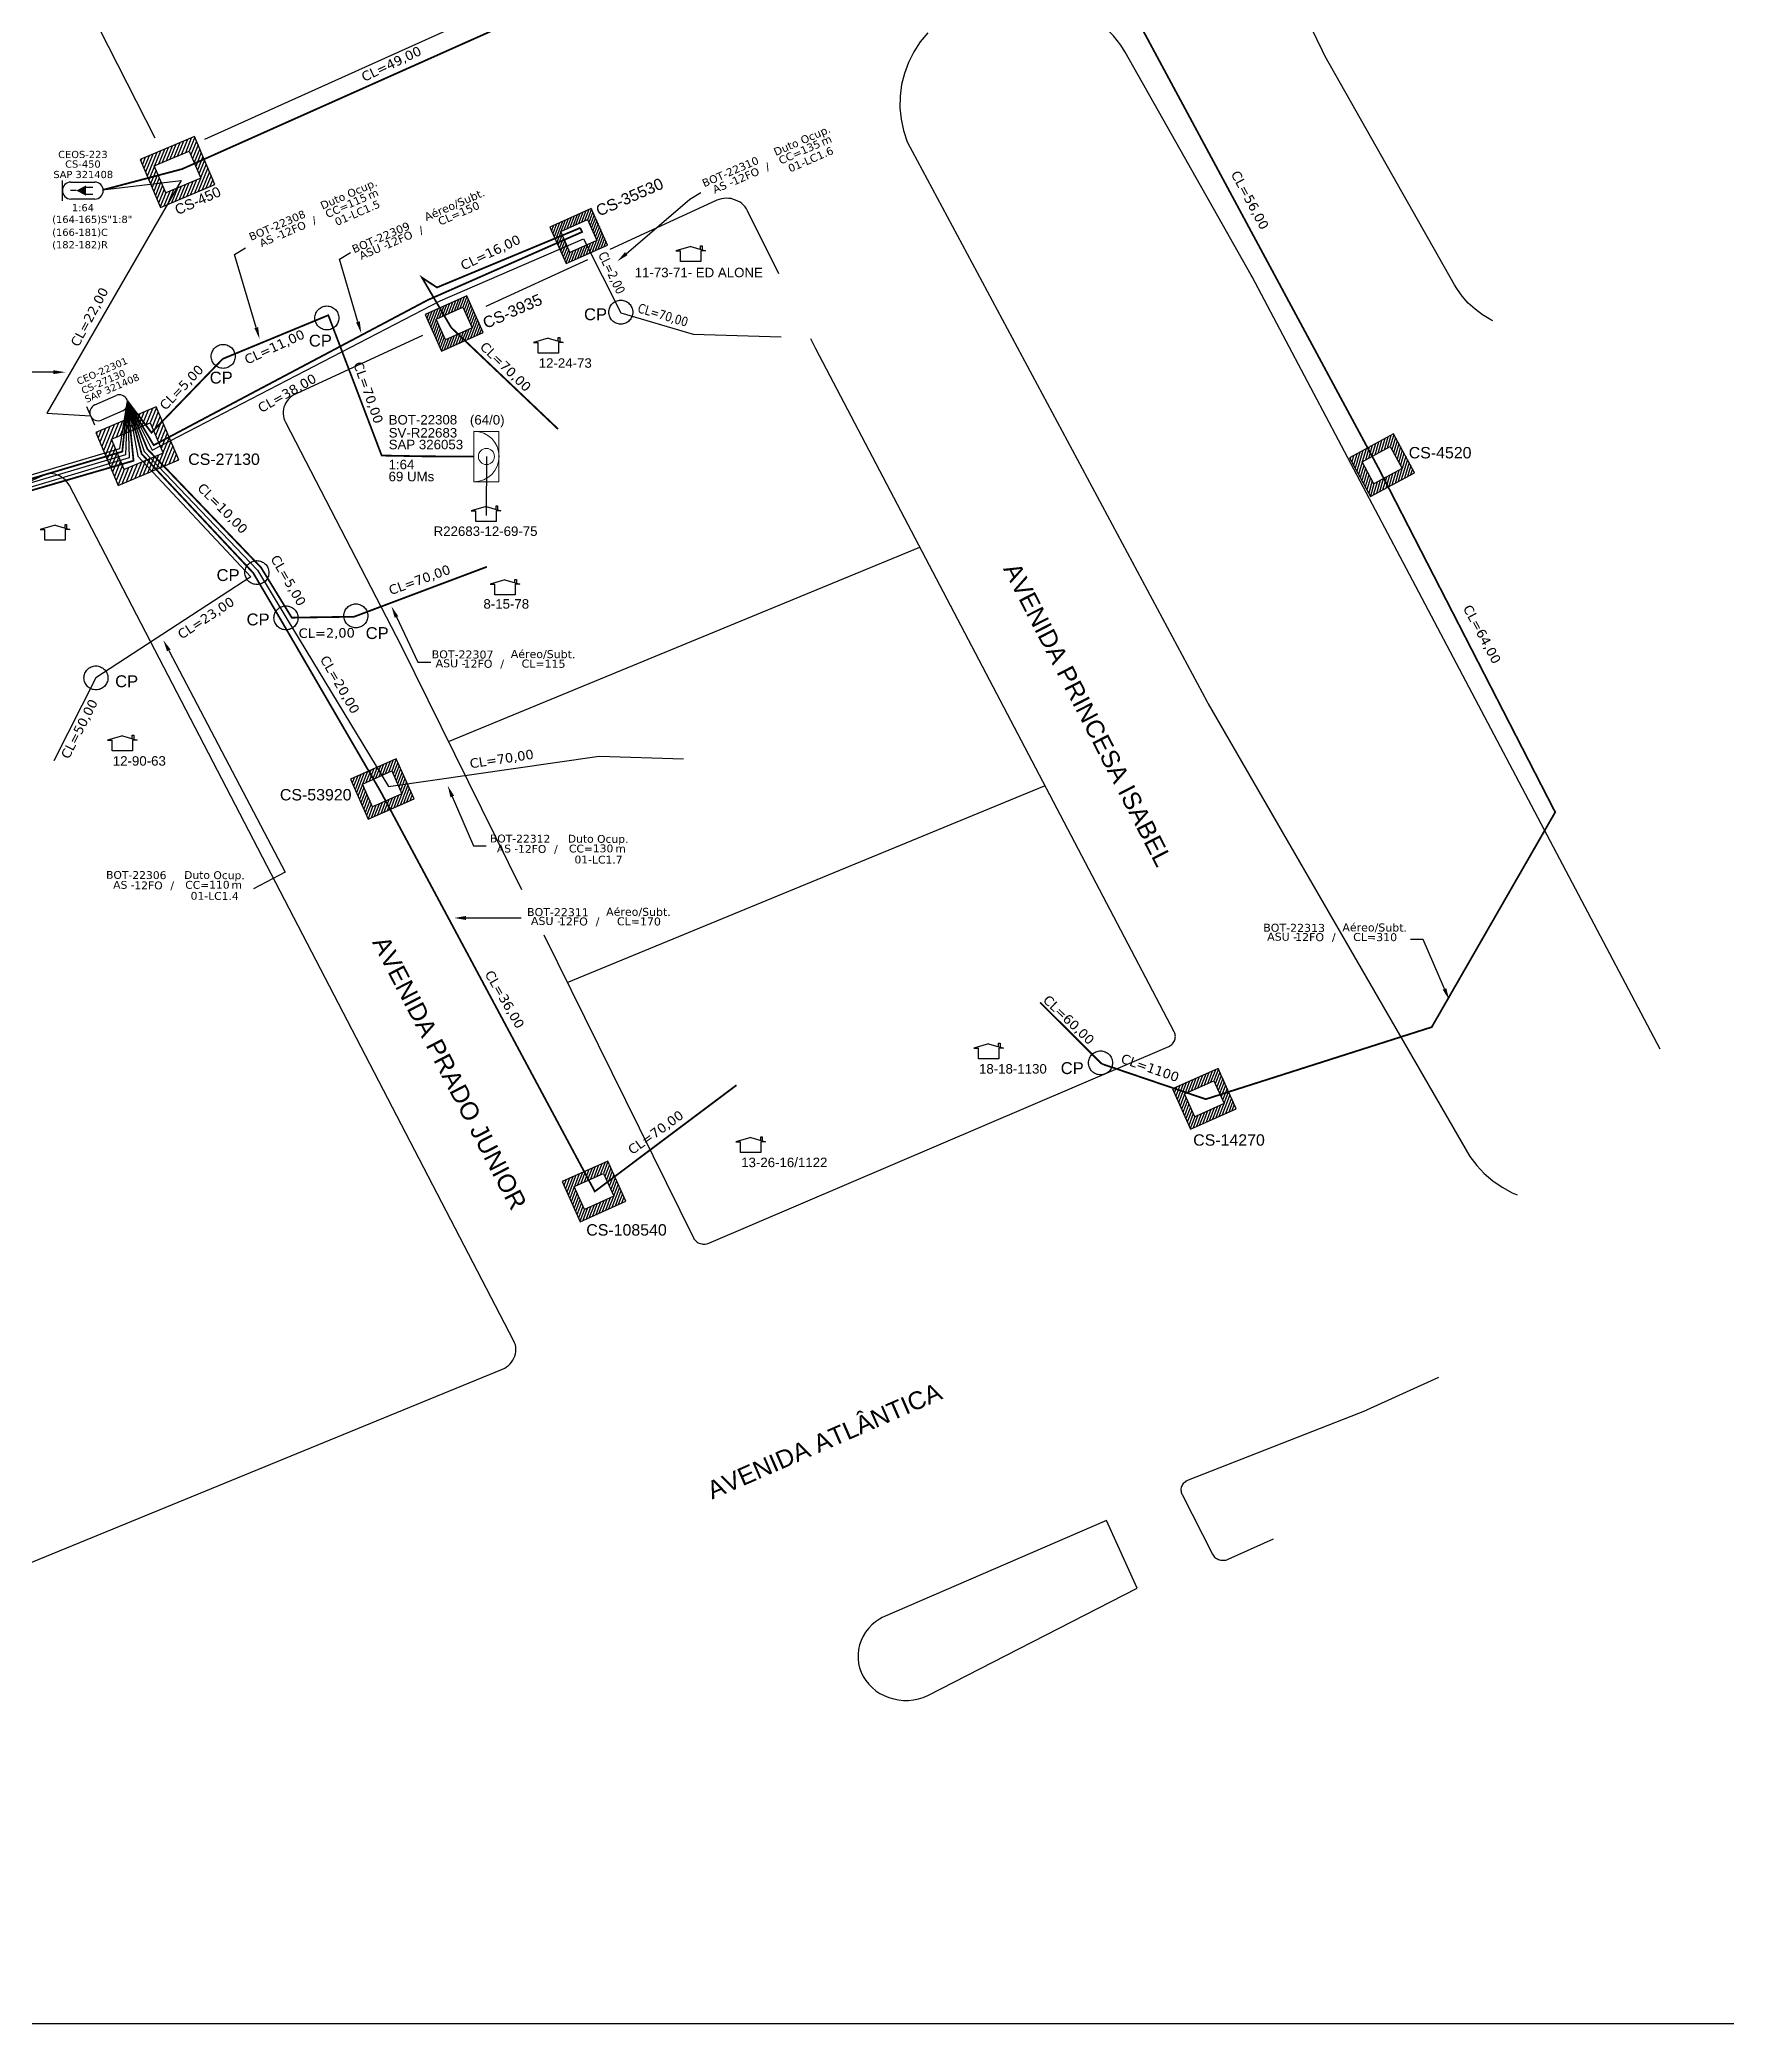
# Model space of a CAD drawing. Header units: millimetres. Extents: x 10187 to 11026, y 960 to 1554.
# Drawn here: x 10623.4 to 10765.6, y 960.2 to 1127.5 of the extents above; entities that cross this region are included whole.
import ezdxf
from ezdxf import colors
from ezdxf.entities.mleader import LeaderData, LeaderLine
from ezdxf.enums import TextEntityAlignment as Align
from ezdxf.math import Vec2, Vec3

# ---------------------------------------------------------------- set-up
doc = ezdxf.new("R2010")
doc.units = ezdxf.units.MM
doc.linetypes.add('PHANTOM2', pattern=[1.25, 0.625, -0.125, 0.125, -0.125, 0.125, -0.125])
for name, color, linetype in [('10.0-Cartográfico', 252, 'Continuous'), ('10.1-Caixas Subterrâneas', 5, 'Continuous'), ('20.4-CEOS', 1, 'Continuous'), ('20.5-CEO', 1, 'Continuous'), ('CAP_A_INSTALAR', 1, 'Continuous'), ('CELULAS_GPON', 7, 'Continuous'), ('label_cabos', 7, 'Continuous'), ('Legenda', 1, 'Continuous'), ('LOGRADOURO', 5, 'Continuous'), ('surveys', 7, 'Continuous'), ('surveys legendas', 7, 'Continuous')]:
    doc.layers.add(name, color=color, linetype=linetype)
doc.layers.add("20.0-LEGENDA DOS CDO'S", color=1, linetype='Continuous', lineweight=0)
doc.layers.add('20.1-CDO_INTERIOR', color=1, linetype='Continuous', lineweight=0)
doc.layers.add('EXTRA', color=50, linetype='Continuous', plot=False)
doc.styles.add('ARIAL', font='arial.ttf')
doc.styles.add('siredit', font='verdana.ttf')
doc.styles.get("Standard").update_dxf_attribs({"font": 'arial.ttf'})
doc.linetypes.add('FENCELINE1', pattern='A,0.25,-0.1,[133,ltypeshp.shx,S=0.1,R=0,X=-0.1,Y=0],-0.1,1', length=1.45)

# ---------------------------------------------------------------- blocks, each defined once
blk = doc.blocks.new('SURVEY_SURVEY')
for p, q in [((0.00000036, 0.00001493), (-0.00000355, 0.00001379)), ((-0.00000355, 0.00001379), (-0.00000233, 0.00001379)), ((-0.00000232, 0.00001098), (-0.00000232, 0.00001378)), ((0.00000304, 0.00001098), (-0.00000232, 0.00001098)), ((0.00000036, 0.00001493), (0.00000427, 0.00001379)), ((0.00000298, 0.0000151), (0.00000339, 0.0000151)), ((0.00000298, 0.00001418), (0.00000298, 0.0000151)), ((0.00000427, 0.00001379), (0.00000304, 0.00001379)), ((0.00000304, 0.00001379), (0.00000304, 0.00001098)), ((0.00000339, 0.0000151), (0.00000339, 0.00001406))]:
    blk.add_line(p, q)
blk = doc.blocks.new('MHMZ')
at = {"linetype": 'PHANTOM2'}
blk.add_circle((0, 0), 0.0000101, dxfattribs=at)
blk = doc.blocks.new('*X7')
at = {"color": 0, "linetype": 'Continuous'}
for p, q in [((-1.25, 0.34099), (-0.49099, 1.1)), ((-1.25, 0.517767), (-0.667767, 1.1)), ((-1.25, 0.694544), (-0.844544, 1.1)), ((-1.25, 0.87132), (-1.02132, 1.1)), ((-1.25, 1.048097), (-1.198097, 1.1)), ((-0.789214, 0.625), (-0.314214, 1.1)), ((-0.612437, 0.625), (-0.137437, 1.1)), ((-0.43566, 0.625), (0.03934, 1.1)), ((-0.258883, 0.625), (0.216117, 1.1)), ((-0.082107, 0.625), (0.392893, 1.1)), ((0.09467, 0.625), (0.56967, 1.1)), ((0.271447, 0.625), (0.746447, 1.1)), ((0.448223, 0.625), (0.923223, 1.1)), ((0.625, 0.625), (1.1, 1.1)), ((0.801777, 0.625), (1.25, 1.073223)), ((0.8035, 0.449947), (1.25, 0.896447)), ((-1.25, 0.164214), (-0.8035, 0.610714)), ((-1.25, -0.012563), (-0.8035, 0.433937)), ((-1.25, -0.18934), (-0.8035, 0.25716)), ((-1.25, -0.366117), (-0.8035, 0.080383)), ((0.8035, 0.27317), (1.25, 0.71967)), ((0.8035, 0.096393), (1.25, 0.542893)), ((0.8035, -0.080383), (1.25, 0.366117)), ((0.8035, -0.25716), (1.25, 0.18934)), ((0.8035, -0.433937), (1.25, 0.012563)), ((-1.25, -0.542893), (-0.8035, -0.096393)), ((-1.25, -0.71967), (-0.8035, -0.27317)), ((-1.25, -0.896447), (-0.8035, -0.449947)), ((-1.25, -1.073223), (-0.801777, -0.625)), ((-1.1, -1.1), (-0.625, -0.625)), ((-0.923223, -1.1), (-0.448223, -0.625)), ((-0.746447, -1.1), (-0.271447, -0.625)), ((-0.56967, -1.1), (-0.09467, -0.625)), ((-0.392893, -1.1), (0.082107, -0.625)), ((-0.216117, -1.1), (0.258883, -0.625)), ((-0.03934, -1.1), (0.43566, -0.625)), ((0.137437, -1.1), (0.612437, -0.625)), ((0.314214, -1.1), (0.789214, -0.625)), ((0.49099, -1.1), (1.25, -0.34099)), ((0.667767, -1.1), (1.25, -0.517767)), ((0.8035, -0.610714), (1.25, -0.164214)), ((0.844544, -1.1), (1.25, -0.694544)), ((1.02132, -1.1), (1.25, -0.87132)), ((1.198097, -1.1), (1.25, -1.048097))]:
    blk.add_line(p, q, dxfattribs=at)
blk = doc.blocks.new('MANHOLE_MQ')
at = {"color": 0, "linetype": 'Continuous'}
for p, q in [((0.00000623, 0.00000569), (-0.00000627, 0.00000569)), ((-0.00000627, 0.00000569), (-0.00000627, -0.00000531)), ((0.00000623, -0.00000531), (0.00000623, 0.00000569)), ((-0.00000404, 0.00000331), (0.00000399, 0.00000331)), ((-0.00000404, -0.00000294), (-0.00000404, 0.00000331)), ((0.00000399, 0.00000331), (0.00000399, -0.00000294)), ((0.00000399, -0.00000294), (-0.00000404, -0.00000294)), ((0.00000399, -0.00000294), (0.00000399, -0.00000294)), ((-0.00000627, -0.00000531), (0.00000623, -0.00000531))]:
    blk.add_line(p, q, dxfattribs=at)
at = {"color": 0, "linetype": 'Continuous', "xscale": 5e-06, "yscale": 5e-06, "zscale": 1e-05}
blk.add_blockref('*X7', (-0.00000002, 0.00000019), dxfattribs=at)
blk = doc.blocks.new('Inst CB DT OCUP CFOA-SM-AS-80-TS-24')
at = {"layer": 'label_cabos', "color": 0, "style": 'siredit'}
for tag, flags, p in [('ID_ATIVIDADE', 3, (1.31, 2.67)), ('FATOR', 1, (11.56, 2.55))]:
    blk.add_attdef(tag, text='', height=1, rotation=359.69, dxfattribs=dict(at, flags=flags)).set_placement(p, align=Align.MIDDLE_CENTER)
for tag, p in [('TIPO_CABO', (1.76, 0)), ('DESTINO_CABO', (3.13, 1.26)), ('CABO', (4.69, -0.05)), ('/', (7.71, -0.05)), ('LANCE', (10.91, 0)), ('TIPO_CABO', (13.11, 1.24)), ('UND', (15.96, 0)), ('FID', (13.15, -1.41))]:
    blk.add_attdef(tag, text='', height=1, rotation=359.69, dxfattribs=at).set_placement(p, align=Align.MIDDLE_CENTER)
blk.add_attdef('QTDE', (12.43, -0.47), '', height=1, rotation=359.69, dxfattribs=at)
blk = doc.blocks.new('LEGENDA DOS CABOS')
at = {"layer": 'EXTRA', "style": 'siredit'}
for tag, p in [('ID', (4.6, 0.97)), ('XX', (9.03, 0.97))]:
    blk.add_attdef(tag, text='', height=0.48, rotation=359.69, dxfattribs=at).set_placement(p, align=Align.MIDDLE_CENTER)
at = {"layer": 'Legenda', "color": 7, "style": 'siredit'}
for tag, p in [('TIPO_CABO', (1.31, 0)), ('CABO', (4.69, -0.05)), ('/', (6.81, -0.05)), ('METROS', (10.03, -0.05))]:
    blk.add_attdef(tag, text='', height=0.8, rotation=359.69, dxfattribs=at).set_placement(p, align=Align.MIDDLE_CENTER)

msp = doc.modelspace()

# ---------------------------------------------------------------- linework, layer by layer
msp.add_lwpolyline([(10187.23, 960.2), (11025.8, 960.2), (11025.8, 1554.2), (10187.23, 1554.2), (10187.23, 960.2)])
at = {"layer": '10.0-Cartográfico'}
for p, q in [((10657.89, 1068.27), (10697.65, 1084.66)), ((10667.92, 1047.96), (10708.14, 1064.54))]:
    msp.add_line(p, q, dxfattribs=at)
for points in [[(10637.35, 1119.06), (10671.75, 1134.58), (10671.84, 1134.62), (10671.93, 1134.68), (10672, 1134.74), (10672.07, 1134.81), (10672.14, 1134.89), (10672.19, 1134.97), (10672.23, 1135.05), (10672.26, 1135.14), (10672.29, 1135.23), (10672.3, 1135.33), (10672.3, 1135.42), (10672.3, 1135.52), (10672.28, 1135.61), (10672.25, 1135.7), (10672.22, 1135.76), (10669.68, 1140.95)], [(10745.96, 1103.76), (10745.78, 1103.84), (10745.09, 1104.25), (10744.45, 1104.73), (10743.87, 1105.25), (10743.36, 1105.84), (10742.91, 1106.47), (10742.73, 1106.77), (10731.8, 1126.08), (10731.58, 1126.5), (10727.86, 1134.23), (10727.57, 1134.94), (10727.35, 1135.67), (10727.23, 1136.41), (10727.19, 1137.16), (10727.23, 1137.92), (10727.36, 1138.66), (10727.57, 1139.4), (10727.7, 1139.72)], [(10623.7, 1137.75), (10633.14, 1119.18)], [(10756.34, 1049.37), (10738.15, 1083.85), (10725.65, 1107.46), (10725.57, 1107.61), (10714.95, 1126.39), (10714.58, 1126.99), (10713.97, 1127.78), (10713.28, 1128.52), (10712.51, 1129.18), (10711.67, 1129.78), (10710.77, 1130.27), (10709.81, 1130.69), (10708.81, 1131.01), (10707.78, 1131.23), (10706.74, 1131.35), (10705.68, 1131.36), (10704.63, 1131.28), (10703.6, 1131.09), (10703.53, 1131.07)], [(10698.32, 1128.04), (10697.68, 1127.26), (10697.14, 1126.42), (10696.69, 1125.53), (10696.35, 1124.61), (10696.11, 1123.66), (10695.98, 1122.69), (10695.96, 1121.71), (10696.06, 1120.74), (10696.26, 1119.79), (10696.57, 1118.85), (10721.86, 1071.63), (10721.96, 1071.45), (10744.02, 1033.28), (10744.59, 1032.54), (10745.23, 1031.85), (10745.95, 1031.24), (10746.74, 1030.69), (10747.58, 1030.23), (10748, 1030.05)], [(10685.75, 1107.71), (10683.12, 1113.02), (10683.02, 1113.19), (10682.91, 1113.36), (10682.78, 1113.5), (10682.63, 1113.63), (10682.48, 1113.75), (10682.3, 1113.85), (10682.11, 1113.93), (10681.93, 1113.99), (10681.73, 1114.05), (10681.53, 1114.07), (10681.32, 1114.08), (10681.12, 1114.07), (10680.92, 1114.04), (10680.72, 1113.99), (10680.53, 1113.92), (10680.48, 1113.9), (10671.51, 1109.77)], [(10669.61, 1108.9), (10661.05, 1104.96)], [(10655.72, 1102.51), (10645.05, 1097.6), (10644.87, 1097.51), (10644.7, 1097.4), (10644.55, 1097.28), (10644.41, 1097.15), (10644.29, 1096.99), (10644.18, 1096.83), (10644.1, 1096.65), (10644.03, 1096.47), (10644, 1096.29), (10643.97, 1096.1), (10643.96, 1095.91), (10643.98, 1095.72), (10644.03, 1095.54), (10644.09, 1095.36), (10644.16, 1095.21)], [(10688.88, 1101.39), (10688.46, 1102.23)], [(10665.93, 1051.99), (10678.55, 1026.43), (10678.6, 1026.34), (10678.66, 1026.27), (10678.72, 1026.2), (10678.8, 1026.13), (10678.88, 1026.07), (10678.96, 1026.02), (10679.05, 1025.98), (10679.15, 1025.94), (10679.25, 1025.92), (10679.35, 1025.91), (10679.45, 1025.9), (10679.55, 1025.91), (10679.65, 1025.92), (10679.76, 1025.95), (10679.85, 1025.99), (10718.63, 1042.57), (10718.71, 1042.62), (10718.8, 1042.67), (10718.88, 1042.73), (10718.95, 1042.8), (10719.01, 1042.87), (10719.07, 1042.96), (10719.11, 1043.04), (10719.15, 1043.13), (10719.17, 1043.22), (10719.18, 1043.31), (10719.19, 1043.41), (10719.18, 1043.5), (10719.17, 1043.6), (10719.14, 1043.69), (10719.09, 1043.79), (10688.88, 1101.39)], [(10644.16, 1095.21), (10653.9, 1076.35), (10664.05, 1055.79)], [(10616.16, 996.38), (10662.45, 1015.36), (10662.64, 1015.45), (10662.8, 1015.55), (10662.95, 1015.67), (10663.1, 1015.81), (10663.22, 1015.95), (10663.34, 1016.12), (10663.42, 1016.29), (10663.49, 1016.46), (10663.55, 1016.64), (10663.57, 1016.83), (10663.58, 1017.02), (10663.57, 1017.21), (10663.54, 1017.4), (10663.47, 1017.58), (10663.38, 1017.78), (10625.94, 1089.86), (10625.84, 1090.02), (10625.73, 1090.18), (10625.6, 1090.32), (10625.45, 1090.45), (10625.28, 1090.57), (10625.11, 1090.67), (10624.93, 1090.74), (10624.73, 1090.81), (10624.54, 1090.85), (10624.33, 1090.87), (10624.13, 1090.88), (10560.49, 1062.72)], [(10760.05, 1042.34), (10756.34, 1049.37)], [(10741.38, 1014.66), (10735.29, 1011.89), (10735.27, 1011.87), (10720.26, 1005.99), (10720.16, 1005.95), (10720.08, 1005.91), (10720, 1005.84), (10719.92, 1005.78), (10719.85, 1005.71), (10719.8, 1005.63), (10719.75, 1005.54), (10719.71, 1005.46), (10719.68, 1005.37), (10719.66, 1005.27), (10719.66, 1005.18), (10719.67, 1005.09), (10719.68, 1004.99), (10719.7, 1004.9), (10719.74, 1004.81), (10719.76, 1004.78), (10722.32, 999.76), (10722.37, 999.68), (10722.43, 999.6), (10722.49, 999.52), (10722.57, 999.46), (10722.65, 999.4), (10722.74, 999.36), (10722.83, 999.31), (10722.92, 999.29), (10723.02, 999.26), (10723.13, 999.24), (10723.23, 999.24), (10723.33, 999.25), (10723.43, 999.26), (10723.53, 999.29), (10723.63, 999.33), (10727.47, 1001.04)], [(10698.31, 987.84), (10715.97, 996.89), (10713.37, 1002.6), (10694.48, 994.42), (10694.24, 994.29), (10693.9, 994.06), (10693.59, 993.79), (10693.31, 993.5), (10693.06, 993.18), (10692.86, 992.84), (10692.69, 992.48), (10692.56, 992.11), (10692.47, 991.73), (10692.43, 991.34), (10692.43, 990.94), (10692.48, 990.55), (10692.56, 990.18), (10692.69, 989.81), (10692.87, 989.45), (10693.08, 989.11), (10693.33, 988.79), (10693.62, 988.51), (10693.93, 988.24), (10694.28, 988.02), (10694.64, 987.83), (10695.03, 987.67), (10695.44, 987.55), (10695.85, 987.47), (10696.27, 987.43), (10696.69, 987.43), (10697.11, 987.47), (10697.52, 987.56), (10697.92, 987.68), (10698.31, 987.84)]]:
    msp.add_lwpolyline(points, dxfattribs=at)
at = {"layer": '10.0-Cartográfico', "color": 5}
msp.add_lwpolyline([(10661.1, 1092.31), (10661.08, 1087.33)], dxfattribs=at)
at = {"layer": '20.1-CDO_INTERIOR', "color": 1, "lineweight": 18}
msp.add_lwpolyline([(10662.16, 1094.43), (10662.16, 1090.18), (10660.04, 1090.18), (10660.04, 1094.43)], close=True, dxfattribs=at)
msp.add_circle((10661.1, 1092.31), 0.68, dxfattribs=at)
msp.add_arc((10660.04, 1092.31), 2.13, 270.0097, 90.0097, dxfattribs=at)
at = {"layer": '20.4-CEOS', "color": 0}
for p, q in [((10626.07, 1115.44), (10628.08, 1115.44)), ((10628.08, 1114.01), (10626.07, 1114.01))]:
    msp.add_line(p, q, dxfattribs=at)
for points in [[(10625.36, 1113.86), (10625.36, 1115.59)], [(10626.52, 1114.73), (10626.04, 1114.73)], [(10627.31, 1115.01), (10627.92, 1115.01)], [(10627.31, 1114.42), (10627.92, 1114.42)]]:
    msp.add_lwpolyline(points, dxfattribs=at)
msp.add_lwpolyline([(10626.52, 1114.73, 0, 0.883, 0), (10627.35, 1114.73, 0.883, 0.883, 0)], format="xyseb", dxfattribs=at)
for centre, start, end in [((10626.07, 1114.73), 90, 270), ((10628.08, 1114.73), 270, 90)]:
    msp.add_arc(centre, 0.715, start, end, dxfattribs=at)
at = {"layer": '20.5-CEO', "color": 5}
for p, q in [((10628.08, 1096.66), (10629.88, 1097.45)), ((10630.44, 1096.16), (10628.64, 1095.38))]:
    msp.add_line(p, q, dxfattribs=at)
msp.add_lwpolyline([(10627.38, 1096.52), (10628.06, 1094.97)], dxfattribs=at)
for centre, start, end in [((10630.16, 1096.81), 293.5674, 113.5674), ((10628.36, 1096.02), 113.5674, 293.5674)]:
    msp.add_arc(centre, 0.7, start, end, dxfattribs=at)
at = {"layer": 'CAP_A_INSTALAR', "color": 0, "linetype": 'FENCELINE1', "ltscale": 3}
for p, q in [((10635.37, 1115.59), (10624.03, 1095.97)), ((10628.74, 1114.78), (10635.37, 1115.59)), ((10657.2, 1105.43), (10669.28, 1110.66)), ((10669.28, 1110.66), (10672.43, 1104.42)), ((10632.93, 1092.83), (10657.2, 1105.43)), ((10672.43, 1104.42), (10678.52, 1102.63)), ((10678.52, 1102.63), (10685.94, 1102.41)), ((10624.03, 1095.97), (10627.72, 1095.74)), ((10630.18, 1092.98), (10630.84, 1096.99)), ((10630.84, 1096.99), (10630.68, 1092.46)), ((10630.84, 1096.99), (10630.99, 1092.21)), ((10630.84, 1096.99), (10631.7, 1092.34)), ((10630.84, 1096.99), (10632.25, 1092.73)), ((10630.84, 1096.99), (10632.93, 1092.83)), ((10610.62, 1087.18), (10630.18, 1092.98)), ((10630.68, 1092.46), (10610.83, 1086.55)), ((10630.99, 1092.21), (10610.97, 1086.24)), ((10631.7, 1092.34), (10641.23, 1082.17)), ((10632.25, 1092.73), (10641.8, 1082.73)), ((10641.23, 1082.17), (10628.18, 1073.64)), ((10641.8, 1082.73), (10644.26, 1078.63)), ((10644.26, 1078.63), (10652.85, 1064.49)), ((10628.18, 1073.64), (10624.63, 1066.65)), ((10624.63, 1066.65), (10624.63, 1066.65)), ((10652.85, 1064.49), (10670.61, 1067.05)), ((10670.61, 1067.05), (10677.72, 1066.82))]:
    msp.add_line(p, q, dxfattribs=at)
at = {"layer": 'CAP_A_INSTALAR', "color": 8, "linetype": 'FENCELINE1', "ltscale": 3, "const_width": 0.15}
for points in [[(10628.74, 1114.78), (10635.43, 1116.54), (10670.42, 1132.15), (10708.89, 1142.29), (10736.35, 1091.26), (10751.21, 1062.32), (10740.8, 1044.2), (10721.75, 1038.12), (10712.98, 1041.1)], [(10630.84, 1096.99), (10633.05, 1093.26), (10656.15, 1105.5), (10669.17, 1111.24), (10669.01, 1111.58)], [(10669.01, 1111.58), (10656.93, 1106.56), (10655.67, 1107.39), (10658.13, 1103.18)], [(10658.13, 1103.18), (10667.14, 1094.62), (10667.14, 1094.62)], [(10574.36, 1070.54), (10592.3, 1079.14), (10610.75, 1086.87), (10630.4, 1092.72), (10630.84, 1096.99)], [(10630.84, 1096.99), (10631.35, 1091.95), (10611.14, 1086.08), (10608.94, 1082.06), (10620.18, 1077.55), (10620.18, 1077.55)], [(10630.84, 1096.99), (10632.52, 1092.93), (10642.09, 1082.96), (10644.69, 1078.72), (10649.95, 1078.8)], [(10630.84, 1096.99), (10632.03, 1092.53), (10641.44, 1082.49), (10643.9, 1078.31), (10652.17, 1064.08), (10670.24, 1030.34), (10682.18, 1039.3), (10682.18, 1039.3)], [(10649.95, 1078.8), (10661.14, 1083.01), (10661.14, 1083.01)], [(10712.98, 1041.1), (10707.78, 1046.28), (10707.78, 1046.28)]]:
    msp.add_lwpolyline(points, dxfattribs=at)
at = {"layer": 'CAP_A_INSTALAR', "linetype": 'FENCELINE1', "ltscale": 3, "const_width": 0.15}
msp.add_lwpolyline([(10630.84, 1096.99), (10632.86, 1094.32), (10638.87, 1100.54), (10647.77, 1104.22), (10652.27, 1092.39), (10656.05, 1092.32), (10660.04, 1092.31)], dxfattribs=at)

# ---------------------------------------------------------------- block references
at = {"layer": '10.1-Caixas Subterrâneas', "color": 30}
for p, xscale, yscale, zscale, rotation in [((10635.02, 1116.36), 397866.8835717704, 397866.8835717704, 397866.8835717704, 202.9875673620461), ((10668.85, 1110.95), 306996.0521387118, 306996.0521387118, 306996.0521387118, 204.0747393551157), ((10658.35, 1103.57), 306996.0521387118, 306996.0521387118, 306996.0521387118, 204.0747393551157), ((10631.62, 1093.25), 442074.315079745, 442074.315079745, 442074.315079745, 202.9875673620461), ((10736.58, 1091.62), 337695.6573525831, 337695.6573525831, 337695.6573525831, 208.5200048565374), ((10652.28, 1064.33), 337695.657352583, 337695.657352583, 337695.657352583, 204.0747393551157), ((10721.59, 1038.21), 337695.657352583, 337695.657352583, 337695.657352583, 204.0747393551157), ((10670.13, 1030.4), 337695.657352583, 337695.657352583, 337695.657352583, 204.0747393551157)]:
    msp.add_blockref('MANHOLE_MQ', p, dxfattribs=dict(at, xscale=xscale, yscale=yscale, zscale=zscale, rotation=rotation))
at = {"layer": '10.1-Caixas Subterrâneas', "xscale": 100000, "yscale": 100000, "zscale": 100000}
for p in [(10647.65, 1103.99), (10672.43, 1104.48), (10638.91, 1100.75), (10641.75, 1082.52), (10644.2, 1078.7), (10650.09, 1078.87), (10712.88, 1041.18)]:
    msp.add_blockref('MHMZ', p, dxfattribs=at)
at = {"layer": '10.1-Caixas Subterrâneas', "linetype": 'ByBlock', "xscale": 100000, "yscale": 100000, "zscale": 100000}
msp.add_blockref('MHMZ', (10628.18, 1073.64), dxfattribs=at)
at = {"layer": 'label_cabos', "color": 0, "lineweight": 0}
ref = msp.add_blockref('Inst CB DT OCUP CFOA-SM-AS-80-TS-24', (10680.12, 1114.72), dxfattribs=dict(at, xscale=0.66, yscale=0.66, zscale=0.66, rotation=23.75796269057631))
ref.add_attrib('DESTINO_CABO', 'BOT-22310', dxfattribs={"color": 0, "height": 0.66, "rotation": 23.448, "style": 'siredit'}).set_placement((10681.67, 1116.32), align=Align.MIDDLE_CENTER)
ref.add_attrib('CABO', '12FO', dxfattribs={"color": 0, "height": 0.66, "rotation": 23.448, "style": 'siredit'}).set_placement((10682.96, 1115.94), align=Align.MIDDLE_CENTER)
ref.add_attrib('TIPO_CABO', 'Duto Ocup.', dxfattribs={"color": 0, "height": 0.66, "rotation": 23.448, "style": 'siredit'}).set_placement((10687.71, 1118.96), align=Align.MIDDLE_CENTER)
ref.add_attrib('/', '/', dxfattribs={"color": 0, "height": 0.66, "rotation": 23.448, "style": 'siredit'}).set_placement((10684.79, 1116.74), align=Align.MIDDLE_CENTER)
ref.add_attrib('TIPO_CABO', 'AS - ', dxfattribs={"color": 0, "height": 0.66, "rotation": 23.448, "style": 'siredit'}).set_placement((10681.18, 1115.19), align=Align.MIDDLE_CENTER)
ref.add_attrib('FID', '01-LC1.6', dxfattribs={"color": 0, "height": 0.66, "rotation": 23.448, "style": 'siredit'}).set_placement((10688.44, 1117.36), align=Align.MIDDLE_CENTER)
ref.add_attrib('LANCE', 'CC=', dxfattribs={"color": 0, "height": 0.66, "rotation": 23.448, "style": 'siredit'}).set_placement((10686.71, 1117.62), align=Align.MIDDLE_CENTER)
ref.add_attrib('QTDE', '135', (10687.75, 1117.74), dxfattribs={"color": 0, "height": 0.66, "rotation": 23.448, "style": 'siredit'})
ref.add_attrib('UND', 'm', dxfattribs={"color": 0, "height": 0.66, "rotation": 23.448, "style": 'siredit'}).set_placement((10689.76, 1118.97), align=Align.MIDDLE_CENTER)
ref = msp.add_blockref('Inst CB DT OCUP CFOA-SM-AS-80-TS-24', (10641.9, 1110.21), dxfattribs=dict(at, xscale=0.66, yscale=0.66, zscale=0.66, rotation=23.75796269057631))
ref.add_attrib('DESTINO_CABO', 'BOT-22308', dxfattribs={"color": 0, "height": 0.66, "rotation": 23.448, "style": 'siredit'}).set_placement((10643.46, 1111.8), align=Align.MIDDLE_CENTER)
ref.add_attrib('CABO', '12FO', dxfattribs={"color": 0, "height": 0.66, "rotation": 23.448, "style": 'siredit'}).set_placement((10644.74, 1111.42), align=Align.MIDDLE_CENTER)
ref.add_attrib('TIPO_CABO', 'Duto Ocup.', dxfattribs={"color": 0, "height": 0.66, "rotation": 23.448, "style": 'siredit'}).set_placement((10649.49, 1114.44), align=Align.MIDDLE_CENTER)
ref.add_attrib('/', '/', dxfattribs={"color": 0, "height": 0.66, "rotation": 23.448, "style": 'siredit'}).set_placement((10646.57, 1112.23), align=Align.MIDDLE_CENTER)
ref.add_attrib('TIPO_CABO', 'AS - ', dxfattribs={"color": 0, "height": 0.66, "rotation": 23.448, "style": 'siredit'}).set_placement((10642.97, 1110.67), align=Align.MIDDLE_CENTER)
ref.add_attrib('FID', '01-LC1.5', dxfattribs={"color": 0, "height": 0.66, "rotation": 23.448, "style": 'siredit'}).set_placement((10650.22, 1112.85), align=Align.MIDDLE_CENTER)
ref.add_attrib('LANCE', 'CC=', dxfattribs={"color": 0, "height": 0.66, "rotation": 23.448, "style": 'siredit'}).set_placement((10648.49, 1113.11), align=Align.MIDDLE_CENTER)
ref.add_attrib('QTDE', '115', (10649.53, 1113.23), dxfattribs={"color": 0, "height": 0.66, "rotation": 23.448, "style": 'siredit'})
ref.add_attrib('UND', 'm', dxfattribs={"color": 0, "height": 0.66, "rotation": 23.448, "style": 'siredit'}).set_placement((10651.54, 1114.45), align=Align.MIDDLE_CENTER)
ref = msp.add_blockref('LEGENDA DOS CABOS', (10650.03, 1108.63), dxfattribs=dict(at, xscale=0.6746033956656592, yscale=0.6746033956656592, zscale=0.6746033956656592, rotation=23.69333946243338))
ref.add_attrib('ID', 'BOT-22309', dxfattribs={"color": 0, "height": 0.675, "rotation": 23.3833, "style": 'siredit'}).set_placement((10652.2, 1110.78), align=Align.MIDDLE_CENTER)
ref.add_attrib('CABO', '12FO', dxfattribs={"color": 0, "height": 0.675, "rotation": 23.3833, "style": 'siredit'}).set_placement((10653.71, 1110.59), align=Align.MIDDLE_CENTER)
ref.add_attrib('METROS', 'CL=150', dxfattribs={"color": 0, "height": 0.675, "rotation": 23.3833, "style": 'siredit'}).set_placement((10658.77, 1112.81), align=Align.MIDDLE_CENTER)
ref.add_attrib('XX', 'Aéreo/Subt.', dxfattribs={"color": 0, "height": 0.6746, "rotation": 23.3833, "style": 'siredit'}).set_placement((10658.41, 1113.54), align=Align.MIDDLE_CENTER)
ref.add_attrib('/', '/', dxfattribs={"color": 0, "height": 0.675, "rotation": 23.3833, "style": 'siredit'}).set_placement((10655.58, 1111.41), align=Align.MIDDLE_CENTER)
ref.add_attrib('TIPO_CABO', 'ASU -', dxfattribs={"color": 0, "height": 0.675, "rotation": 23.3833, "style": 'siredit'}).set_placement((10651.58, 1109.69), align=Align.MIDDLE_CENTER)
ref = msp.add_blockref('LEGENDA DOS CABOS', (10656.23, 1074.52), dxfattribs=dict(at, xscale=0.6746033956656592, yscale=0.6746033956656592, zscale=0.6746033956656592))
ref.add_attrib('ID', 'BOT-22307', dxfattribs={"color": 0, "height": 0.675, "rotation": 359.69, "style": 'siredit'}).set_placement((10659.09, 1075.62), align=Align.MIDDLE_CENTER)
ref.add_attrib('CABO', '12FO', dxfattribs={"color": 0, "height": 0.675, "rotation": 359.69, "style": 'siredit'}).set_placement((10660.39, 1074.84), align=Align.MIDDLE_CENTER)
ref.add_attrib('METROS', 'CL=115', dxfattribs={"color": 0, "height": 0.675, "rotation": 359.69, "style": 'siredit'}).set_placement((10665.92, 1074.84), align=Align.MIDDLE_CENTER)
ref.add_attrib('XX', 'Aéreo/Subt.', dxfattribs={"color": 0, "height": 0.6746, "rotation": 359.69, "style": 'siredit'}).set_placement((10665.88, 1075.65), align=Align.MIDDLE_CENTER)
ref.add_attrib('/', '/', dxfattribs={"color": 0, "height": 0.675, "rotation": 359.69, "style": 'siredit'}).set_placement((10662.43, 1074.84), align=Align.MIDDLE_CENTER)
ref.add_attrib('TIPO_CABO', 'ASU -', dxfattribs={"color": 0, "height": 0.675, "rotation": 359.69, "style": 'siredit'}).set_placement((10658.08, 1074.87), align=Align.MIDDLE_CENTER)
ref = msp.add_blockref('Inst CB DT OCUP CFOA-SM-AS-80-TS-24', (10661.87, 1059.25), dxfattribs=dict(at, xscale=0.66, yscale=0.66, zscale=0.66))
ref.add_attrib('DESTINO_CABO', 'BOT-22312', dxfattribs={"color": 0, "height": 0.66, "rotation": 359.69, "style": 'siredit'}).set_placement((10663.94, 1060.09), align=Align.MIDDLE_CENTER)
ref.add_attrib('CABO', '12FO', dxfattribs={"color": 0, "height": 0.66, "rotation": 359.69, "style": 'siredit'}).set_placement((10664.96, 1059.22), align=Align.MIDDLE_CENTER)
ref.add_attrib('TIPO_CABO', 'Duto Ocup.', dxfattribs={"color": 0, "height": 0.66, "rotation": 359.69, "style": 'siredit'}).set_placement((10670.52, 1060.07), align=Align.MIDDLE_CENTER)
ref.add_attrib('/', '/', dxfattribs={"color": 0, "height": 0.66, "rotation": 359.69, "style": 'siredit'}).set_placement((10666.96, 1059.22), align=Align.MIDDLE_CENTER)
ref.add_attrib('TIPO_CABO', 'AS - ', dxfattribs={"color": 0, "height": 0.66, "rotation": 359.69, "style": 'siredit'}).set_placement((10663.03, 1059.25), align=Align.MIDDLE_CENTER)
ref.add_attrib('FID', '01-LC1.7', dxfattribs={"color": 0, "height": 0.66, "rotation": 359.69, "style": 'siredit'}).set_placement((10670.55, 1058.32), align=Align.MIDDLE_CENTER)
ref.add_attrib('LANCE', 'CC=', dxfattribs={"color": 0, "height": 0.66, "rotation": 359.69, "style": 'siredit'}).set_placement((10669.07, 1059.25), align=Align.MIDDLE_CENTER)
ref.add_attrib('QTDE', '130', (10670.07, 1058.94), dxfattribs={"color": 0, "height": 0.66, "rotation": 359.69, "style": 'siredit'})
ref.add_attrib('UND', 'm', dxfattribs={"color": 0, "height": 0.66, "rotation": 359.69, "style": 'siredit'}).set_placement((10672.41, 1059.25), align=Align.MIDDLE_CENTER)
ref = msp.add_blockref('Inst CB DT OCUP CFOA-SM-AS-80-TS-24', (10629.52, 1056.19), dxfattribs=dict(at, xscale=0.66, yscale=0.66, zscale=0.66))
ref.add_attrib('DESTINO_CABO', 'BOT-22306', dxfattribs={"color": 0, "height": 0.66, "rotation": 359.69, "style": 'siredit'}).set_placement((10631.58, 1057.02), align=Align.MIDDLE_CENTER)
ref.add_attrib('CABO', '12FO', dxfattribs={"color": 0, "height": 0.66, "rotation": 359.69, "style": 'siredit'}).set_placement((10632.61, 1056.15), align=Align.MIDDLE_CENTER)
ref.add_attrib('TIPO_CABO', 'Duto Ocup.', dxfattribs={"color": 0, "height": 0.66, "rotation": 359.69, "style": 'siredit'}).set_placement((10638.17, 1057.01), align=Align.MIDDLE_CENTER)
ref.add_attrib('/', '/', dxfattribs={"color": 0, "height": 0.66, "rotation": 359.69, "style": 'siredit'}).set_placement((10634.61, 1056.15), align=Align.MIDDLE_CENTER)
ref.add_attrib('TIPO_CABO', 'AS - ', dxfattribs={"color": 0, "height": 0.66, "rotation": 359.69, "style": 'siredit'}).set_placement((10630.68, 1056.19), align=Align.MIDDLE_CENTER)
ref.add_attrib('FID', '01-LC1.4', dxfattribs={"color": 0, "height": 0.66, "rotation": 359.69, "style": 'siredit'}).set_placement((10638.19, 1055.26), align=Align.MIDDLE_CENTER)
ref.add_attrib('LANCE', 'CC=', dxfattribs={"color": 0, "height": 0.66, "rotation": 359.69, "style": 'siredit'}).set_placement((10636.72, 1056.19), align=Align.MIDDLE_CENTER)
ref.add_attrib('QTDE', '110', (10637.72, 1055.88), dxfattribs={"color": 0, "height": 0.66, "rotation": 359.69, "style": 'siredit'})
ref.add_attrib('UND', 'm', dxfattribs={"color": 0, "height": 0.66, "rotation": 359.69, "style": 'siredit'}).set_placement((10640.05, 1056.19), align=Align.MIDDLE_CENTER)
ref = msp.add_blockref('LEGENDA DOS CABOS', (10664.27, 1052.79), dxfattribs=dict(at, xscale=0.6746033956656592, yscale=0.6746033956656592, zscale=0.6746033956656592))
ref.add_attrib('ID', 'BOT-22311', dxfattribs={"color": 0, "height": 0.675, "rotation": 359.69, "style": 'siredit'}).set_placement((10667.13, 1053.89), align=Align.MIDDLE_CENTER)
ref.add_attrib('CABO', '12FO', dxfattribs={"color": 0, "height": 0.675, "rotation": 359.69, "style": 'siredit'}).set_placement((10668.43, 1053.11), align=Align.MIDDLE_CENTER)
ref.add_attrib('METROS', 'CL=170', dxfattribs={"color": 0, "height": 0.675, "rotation": 359.69, "style": 'siredit'}).set_placement((10673.96, 1053.11), align=Align.MIDDLE_CENTER)
ref.add_attrib('XX', 'Aéreo/Subt.', dxfattribs={"color": 0, "height": 0.6746, "rotation": 359.69, "style": 'siredit'}).set_placement((10673.92, 1053.92), align=Align.MIDDLE_CENTER)
ref.add_attrib('/', '/', dxfattribs={"color": 0, "height": 0.675, "rotation": 359.69, "style": 'siredit'}).set_placement((10670.47, 1053.11), align=Align.MIDDLE_CENTER)
ref.add_attrib('TIPO_CABO', 'ASU -', dxfattribs={"color": 0, "height": 0.675, "rotation": 359.69, "style": 'siredit'}).set_placement((10666.12, 1053.15), align=Align.MIDDLE_CENTER)
ref = msp.add_blockref('LEGENDA DOS CABOS', (10726.34, 1051.47), dxfattribs=dict(at, xscale=0.6746033956656592, yscale=0.6746033956656592, zscale=0.6746033956656592))
ref.add_attrib('ID', 'BOT-22313', dxfattribs={"color": 0, "height": 0.675, "rotation": 359.69, "style": 'siredit'}).set_placement((10729.2, 1052.57), align=Align.MIDDLE_CENTER)
ref.add_attrib('CABO', '12FO', dxfattribs={"color": 0, "height": 0.675, "rotation": 359.69, "style": 'siredit'}).set_placement((10730.5, 1051.79), align=Align.MIDDLE_CENTER)
ref.add_attrib('METROS', 'CL=310', dxfattribs={"color": 0, "height": 0.675, "rotation": 359.69, "style": 'siredit'}).set_placement((10736.03, 1051.79), align=Align.MIDDLE_CENTER)
ref.add_attrib('XX', 'Aéreo/Subt.', dxfattribs={"color": 0, "height": 0.6746, "rotation": 359.69, "style": 'siredit'}).set_placement((10735.99, 1052.6), align=Align.MIDDLE_CENTER)
ref.add_attrib('/', '/', dxfattribs={"color": 0, "height": 0.675, "rotation": 359.69, "style": 'siredit'}).set_placement((10732.54, 1051.79), align=Align.MIDDLE_CENTER)
ref.add_attrib('TIPO_CABO', 'ASU -', dxfattribs={"color": 0, "height": 0.675, "rotation": 359.69, "style": 'siredit'}).set_placement((10728.19, 1051.82), align=Align.MIDDLE_CENTER)
at = {"layer": 'surveys', "color": 151, "xscale": 320000, "yscale": 320000, "zscale": 320000}
for p in [(10678.21, 1105.24), (10666.2, 1097.52), (10660.96, 1083.32), (10624.62, 1081.73), (10662.55, 1077.12), (10630.29, 1063.97), (10703.32, 1038.01), (10683.27, 1030.12)]:
    msp.add_blockref('SURVEY_SURVEY', p, dxfattribs=at)

# ---------------------------------------------------------------- texts
at = {"layer": '10.1-Caixas Subterrâneas', "color": 30, "style": 'ARIAL'}
for s, height, rotation, p in [('CS-35530', 0.96, 23.701, (10670.6, 1112.53)), ('CS-450', 0.864, 24.0747, (10635.07, 1112.65)), ('CS-3935', 0.96, 23.701, (10661.06, 1103.06))]:
    msp.add_text(s, height=height, rotation=rotation, dxfattribs=at).set_placement(p)
at = {"layer": '10.1-Caixas Subterrâneas'}
for p in [(10669.33, 1103.8), (10646.13, 1101.58), (10637.77, 1098.46), (10638.35, 1081.81), (10640.88, 1078.07), (10650.92, 1076.92), (10629.8, 1072.86), (10709.52, 1040.24)]:
    msp.add_text('CP', height=1, dxfattribs=at).set_placement(p)
at = {"layer": '10.1-Caixas Subterrâneas', "color": 30, "style": 'ARIAL'}
for s, p in [('CS-27130', (10635.96, 1091.6)), ('CS-4520', (10738.86, 1092.15)), ('CS-53920', (10643.69, 1063.31)), ('CS-14270', (10720.69, 1034.2)), ('CS-108540', (10669.52, 1026.62))]:
    msp.add_text(s, height=0.96, dxfattribs=at).set_placement(p)
at = {"layer": "20.0-LEGENDA DOS CDO'S", "style": 'ARIAL'}
for s, rotation, p in [('BOT-22308', 0.118, (10652.86, 1095)), ('SV-R22683', 359.9724, (10652.86, 1093.91)), ('SAP 326053', 359.9724, (10652.86, 1092.92)), ('69 UMs', 359.9724, (10652.85, 1090.22)), ('1:64', 359.9724, (10652.85, 1091.23))]:
    msp.add_text(s, height=0.8, rotation=rotation, dxfattribs=at).set_placement(p)
msp.add_text('(64/0)', height=0.8, rotation=359.9724, dxfattribs=at).set_placement((10661.17, 1095), align=Align.CENTER)
at = {"layer": '20.4-CEOS', "color": 0, "style": 'siredit'}
for s, p in [('CEOS-223', (10627.08, 1118.08)), ('CS-450', (10627.08, 1117.27)), ('SAP 321408', (10627.11, 1116.39)), ('1:64', (10627.08, 1113.59))]:
    msp.add_text(s, height=0.606, dxfattribs=at).set_placement(p, align=Align.TOP_CENTER)
for s, height, p in [('(164-165)S"1:8"', 0.6058, (10624.49, 1112)), ('(166-181)C', 0.606, (10624.49, 1110.91)), ('(182-182)R', 0.606, (10624.49, 1109.86))]:
    msp.add_text(s, height=height, dxfattribs=at).set_placement(p)
at = {"layer": '20.4-CEOS', "color": 5, "style": 'siredit'}
msp.add_text('CEO-22301', height=0.591, rotation=23.5674, dxfattribs=at).set_placement((10628.58, 1099.79), align=Align.TOP_CENTER)
at = {"layer": '20.5-CEO', "color": 5, "style": 'siredit'}
for s, p in [('CS-27130', (10628.68, 1098.89)), ('SAP 321408', (10629.41, 1098.35))]:
    msp.add_text(s, height=0.593, rotation=23.5674, dxfattribs=at).set_placement(p, align=Align.TOP_CENTER)
at = {"layer": 'CELULAS_GPON', "style": 'siredit'}
for s, rotation, p in [('CL=49,00', 25.4472, (10650.8, 1123.89)), ('CL=56,00', 298.211, (10723.84, 1116.14)), ('CL=16,00', 25.4472, (10659.16, 1107.99)), ('CL=22,00', 61.8876, (10626.7, 1101.49)), ('CL=11,00', 24.791, (10640.93, 1100.05)), ('CL=70,00', 315.9862, (10660.49, 1101.48)), ('CL=5,00', 46.1975, (10634.04, 1096.15)), ('CL=38,00', 29.3982, (10642.12, 1095.97)), ('CL=70,00', 289.4218, (10649.87, 1100.13)), ('CL=10,00', 314.6497, (10636.67, 1089.59)), ('CL=5,00', 300.1545, (10642.87, 1083.71)), ('CL=70,00', 19.9562, (10653.04, 1080.61)), ('CL=23,00', 33.3937, (10635.4, 1076.87)), ('CL=64,00', 298.211, (10743.41, 1079.53)), ('CL=2,00', 0.4643, (10645.27, 1077.01)), ('CL=20,00', 300.1545, (10647.04, 1075.23)), ('CL=50,00', 62.9696, (10625.89, 1066.74)), ('CL=70,00', 8.701, (10659.76, 1066.01)), ('CL=36,00', 300.1545, (10660.93, 1048.69)), ('CL=60,00', 316.3553, (10707.96, 1046.4)), ('CL=1100', 340.9061, (10714.52, 1041.22)), ('CL=70,00', 35.8906, (10673.4, 1033.41))]:
    msp.add_text(s, height=0.8, rotation=rotation, dxfattribs=at).set_placement(p)
at = {"layer": 'CELULAS_GPON', "style": 'siredit', "width": 0.8}
for s, rotation, p in [('CL=2,00', 295.4402, (10670.5, 1109.34)), ('CL=70,00', 343.4392, (10673.79, 1104.48))]:
    msp.add_text(s, height=0.8, rotation=rotation, dxfattribs=at).set_placement(p)
at = {"layer": 'LOGRADOURO'}
for s, rotation, p in [('AVENIDA PRINCESA ISABEL', 297.2258, (10704.65, 1082.84)), ('AVENIDA PRADO JUNIOR', 297.4006, (10651.45, 1051.36)), ('AVENIDA ATLÂNTICA', 23.5964, (10680.13, 1004.36))]:
    msp.add_text(s, height=1.5, rotation=rotation, dxfattribs=at).set_placement(p)
at = {"layer": 'surveys legendas', "color": 6}
for s, p in [('11-73-71- ED ALONE', (10673.6, 1107.42)), ('12-24-73', (10665.51, 1099.79)), ('8-15-78', (10660.85, 1079.48)), ('12-90-63', (10629.6, 1066.24)), ('18-18-1130', (10702.63, 1040.28)), ('13-26-16/1122', (10682.58, 1032.39))]:
    msp.add_text(s, height=0.8, dxfattribs=at).set_placement(p)
at = {"layer": 'surveys legendas', "color": 0}
msp.add_text('R22683-12-69-75', height=0.8, dxfattribs=at).set_placement((10656.65, 1085.61))

# ---------------------------------------------------------------- leaders
ml = msp.add_multileader_mtext('Standard')
ml.set_content('', color=256)
ml.set_leader_properties()
ml.build(insert=Vec2(0, 0))
ml.multileader.update_dxf_attribs({"arrow_head_size": 1})
ctx = ml.context
ctx.base_point, ctx.arrow_head_size, ctx.plane_origin, ctx.plane_x_axis, ctx.plane_y_axis = Vec3(10682.59, 1116.65), 1, Vec3(10683.49, 1105.43), Vec3(-0.853042, -0.521843), Vec3(0.521843, -0.853042)
ctx.text_align_type = 2
notes = []
notes.append((ctx, [(0, (1, 1, 0), (10678.25, 1114), (0.853042, 0.521843), 1.08, [(0, [(10672.13, 1108.76)], 0, [])])]))
ctx.mtext.insert, ctx.mtext.text_direction, ctx.mtext.rotation, ctx.mtext.alignment, ctx.mtext.flow_direction = Vec3(10681.92, 1113.9), Vec3(-0.853042, -0.521843), 3.690602, 3, 5
ml = msp.add_multileader_mtext('Standard')
ml.set_content('', color=256)
ml.set_leader_properties()
ml.build(insert=Vec2(0, 0))
ml.multileader.update_dxf_attribs({"arrow_head_size": 1})
ctx = ml.context
ctx.base_point, ctx.arrow_head_size, ctx.plane_origin, ctx.plane_x_axis, ctx.plane_y_axis = Vec3(10644.21, 1111.98), 1, Vec3(10645.11, 1100.76), Vec3(-0.853042, -0.521843), Vec3(0.521843, -0.853042)
ctx.text_align_type = 2
notes.append((ctx, [(0, (1, 1, 0), (10639.87, 1109.33), (0.853042, 0.521843), 1.08, [(0, [(10641.98, 1102.22)], 0, [])])]))
ctx.mtext.insert, ctx.mtext.text_direction, ctx.mtext.rotation, ctx.mtext.alignment, ctx.mtext.flow_direction = Vec3(10643.55, 1109.23), Vec3(-0.853042, -0.521843), 3.690602, 3, 5
ml = msp.add_multileader_mtext('Standard')
ml.set_content('', color=256)
ml.set_leader_properties()
ml.build(insert=Vec2(0, 0))
ml.multileader.update_dxf_attribs({"arrow_head_size": 1})
ctx = ml.context
ctx.base_point, ctx.arrow_head_size, ctx.plane_origin, ctx.plane_x_axis, ctx.plane_y_axis = Vec3(10653.05, 1111.61), 1, Vec3(10653.95, 1100.39), Vec3(-0.853042, -0.521843), Vec3(0.521843, -0.853042)
ctx.text_align_type = 2
notes.append((ctx, [(0, (1, 1, 0), (10648.71, 1108.95), (0.853042, 0.521843), 1.08, [(0, [(10650.55, 1102.7)], 0, [])])]))
ctx.mtext.insert, ctx.mtext.text_direction, ctx.mtext.rotation, ctx.mtext.alignment, ctx.mtext.flow_direction = Vec3(10652.39, 1108.86), Vec3(-0.853042, -0.521843), 3.690602, 3, 5
ml = msp.add_multileader_mtext('Standard')
ml.set_content('', color=256)
ml.set_leader_properties()
ml.build(insert=Vec2(0, 0))
ml.multileader.update_dxf_attribs({"arrow_head_size": 1})
ctx = ml.context
ctx.base_point, ctx.arrow_head_size, ctx.plane_origin = Vec3(10616.03, 1099.41), 1, Vec3(10627.06, 1099.41)
ctx.text_align_type = 2
notes.append((ctx, [(0, (1, 1, 0), (10620.42, 1099.41), (-1, 0), 0.394, [(0, [(10625.59, 1099.42)], 0, [])])]))
ctx.mtext.insert, ctx.mtext.alignment, ctx.mtext.flow_direction = Vec3(10618.03, 1101.41), 3, 5
ml = msp.add_multileader_mtext('Standard')
ml.set_content('', color=256)
ml.set_leader_properties()
ml.build(insert=Vec2(0, 0))
ml.multileader.update_dxf_attribs({"arrow_head_size": 1})
ctx = ml.context
ctx.base_point, ctx.arrow_head_size, ctx.plane_origin = Vec3(10656.4, 1074.98), 1, Vec3(10655.32, 1085.02)
notes.append((ctx, [(0, (1, 1, 0), (10655.32, 1074.98), (1, 0), 1.08, [(0, [(10653.09, 1079.68)], 0, [])])]))
ctx.mtext.insert, ctx.mtext.flow_direction = Vec3(10658.4, 1076.98), 5
ml = msp.add_multileader_mtext('Standard')
ml.set_content('', color=256)
ml.set_leader_properties()
ml.build(insert=Vec2(0, 0))
ml.multileader.update_dxf_attribs({"arrow_head_size": 1})
ctx = ml.context
ctx.base_point, ctx.arrow_head_size, ctx.plane_origin, ctx.plane_x_axis, ctx.plane_y_axis = Vec3(10637.92, 1054.01), 1, Vec3(10639.73, 1066.3), Vec3(0.88594, 0.463799), Vec3(-0.463799, 0.88594)
ctx.text_align_type = 2
notes.append((ctx, [(0, (1, 1, 0), (10644.14, 1057.27), (-0.88594, -0.463799), 3.03, [(0, [(10633.86, 1076.84)], 0, [])])]))
ctx.mtext.insert, ctx.mtext.text_direction, ctx.mtext.rotation, ctx.mtext.alignment, ctx.mtext.flow_direction = Vec3(10638.76, 1056.71), Vec3(0.88594, 0.463799), 0.482279, 3, 5
ml = msp.add_multileader_mtext('Standard')
ml.set_content('', color=256)
ml.set_leader_properties()
ml.build(insert=Vec2(0, 0))
ml.multileader.update_dxf_attribs({"arrow_head_size": 1})
ctx = ml.context
ctx.base_point, ctx.arrow_head_size, ctx.plane_origin = Vec3(10661.1, 1059.47), 1, Vec3(10660.01, 1069.51)
notes.append((ctx, [(0, (1, 1, 0), (10660.01, 1059.47), (1, 0), 1.08, [(0, [(10657.83, 1064.56)], 0, [])])]))
ctx.mtext.insert, ctx.mtext.flow_direction = Vec3(10663.1, 1061.47), 5
ml = msp.add_multileader_mtext('Standard')
ml.set_content('', color=256)
ml.set_leader_properties()
ml.build(insert=Vec2(0, 0))
ml.multileader.update_dxf_attribs({"arrow_head_size": 1})
ctx = ml.context
ctx.base_point, ctx.arrow_head_size, ctx.plane_origin = Vec3(10664.02, 1053.4), 1, Vec3(10662.94, 1063.45)
notes.append((ctx, [(0, (1, 1, 0), (10662.94, 1053.4), (1, 0), 1.08, [(0, [(10658.38, 1053.4)], 0, [])])]))
ctx.mtext.insert, ctx.mtext.flow_direction = Vec3(10666.02, 1055.4), 5
ml = msp.add_multileader_mtext('Standard')
ml.set_content('', color=256)
ml.set_leader_properties()
ml.build(insert=Vec2(0, 0))
ml.multileader.update_dxf_attribs({"arrow_head_size": 1})
ctx = ml.context
ctx.base_point, ctx.arrow_head_size, ctx.plane_origin, ctx.plane_x_axis, ctx.plane_y_axis = Vec3(10739.01, 1051.59), 1, Vec3(10740.09, 1041.55), Vec3(-1, 0), Vec3(0, -1)
notes.append((ctx, [(0, (1, 1, 0), (10740.09, 1051.59), (-1, 0), 1.08, [(0, [(10742.27, 1046.5)], 0, [])])]))
ctx.mtext.insert, ctx.mtext.text_direction, ctx.mtext.rotation, ctx.mtext.flow_direction = Vec3(10737.01, 1049.59), Vec3(-1, 0), 3.141593, 5
for ctx, leaders in notes:
    for number, flags, end, landing, length, lines in leaders:
        leader = LeaderData()
        leader.index, (leader.has_last_leader_line, leader.has_dogleg_vector, leader.attachment_direction) = number, flags
        leader.last_leader_point, leader.dogleg_vector, leader.dogleg_length = Vec3(end), Vec3(landing), length
        for number, points, colour, breaks in lines:
            line = LeaderLine()
            line.index, line.vertices, line.color, line.breaks = number, Vec3.list(points), colors.encode_raw_color(colour), breaks
            leader.lines.append(line)
        ctx.leaders.append(leader)

doc.saveas('drawing.dxf')
